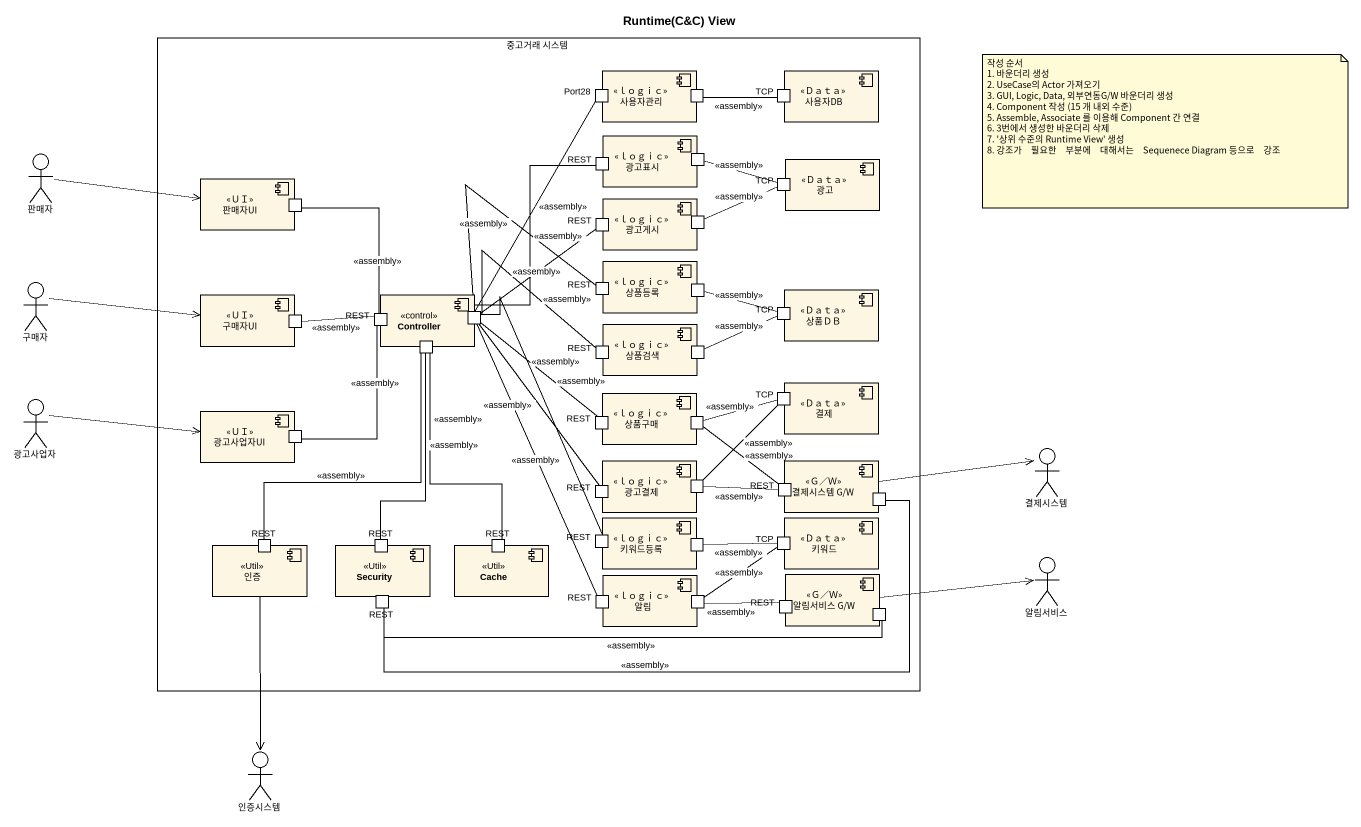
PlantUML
@startuml
title Runtime(C&C) View
rectangle "중고거래 시스템" as 중고거래_시스템 {
  component 사용자관리 <<ｌｏｇｉｃ>> {
    port Port28
    port " " as port1
  }
  component 사용자DB <<Ｄａｔａ>> {
    port TCP
  }
  component 광고표시 <<ｌｏｇｉｃ>> {
    port REST
    port " " as port2
  }
  component 광고 <<Ｄａｔａ>> {
    port "TCP" as TCP_2
  }
  component 판매자UI <<ＵＩ>> {
    port " " as port3
  }
  component 광고게시 <<ｌｏｇｉｃ>> {
    port "REST" as REST_2
    port " " as port4
  }
  component 상품등록 <<ｌｏｇｉｃ>> {
    port "REST" as REST_3
    port " " as port7
  }
  component 구매자UI <<ＵＩ>> {
    port " " as port5
  }
  component Controller <<control>> {
    port "REST" as REST_4
    port " " as port6
    port " " as port8
  }
  component 상품ＤＢ <<Ｄａｔａ>> {
    port "TCP" as TCP_3
  }
  component 상품검색 <<ｌｏｇｉｃ>> {
    port "REST" as REST_5
    port " " as port9
  }
  component 상품구매 <<ｌｏｇｉｃ>> {
    port "REST" as REST_6
    port " " as port11
  }
  component 결제 <<Ｄａｔａ>> {
    port "TCP" as TCP_4
  }
  component 광고사업자UI <<ＵＩ>> {
    port " " as port10
  }
  component 광고결제 <<ｌｏｇｉｃ>> {
    port "REST" as REST_7
    port " " as port12
  }
  component "결제시스템 G/W" as 결제시스템_G_W <<Ｇ／Ｗ>> {
    port "REST" as REST_8
    port " " as port13
  }
  component 인증 <<Util>> {
    port "REST" as REST_9
  }
  component Security <<Util>> {
    port "REST" as REST_10
    port "REST" as REST_13
  }
  component Cache <<Util>> {
    port "REST" as REST_11
  }
  component 키워드등록 <<ｌｏｇｉｃ>> {
    port "REST" as REST_12
    port " " as port14
  }
  component 키워드 <<Ｄａｔａ>> {
    port "TCP" as TCP_5
  }
  component 알림 <<ｌｏｇｉｃ>> {
    port "REST" as REST_14
    port " " as port15
  }
  component "알림서비스 G/W" as 알림서비스_G_W <<Ｇ／Ｗ>> {
    port "REST" as REST_15
    port " " as port16
  }
}
actor 판매자
actor 구매자
actor 광고사업자
actor 결제시스템
actor 알림서비스
actor 인증시스템
Port28 -- port6 : <<assembly>>
TCP -left- port1 : <<assembly>>
판매자 -right-> 판매자UI
REST -- port6 : <<assembly>>
TCP_2 -left- port2 : <<assembly>>
TCP_2 -left- port4 : <<assembly>>
REST_2 -- port6 : <<assembly>>
구매자 -right-> 구매자UI
REST_3 -left- port6 : <<assembly>>
REST_4 -up- port3 : <<assembly>>
REST_4 -left- port5 : <<assembly>>
REST_4 -- port10 : <<assembly>>
TCP_3 -left- port7 : <<assembly>>
TCP_3 -left- port9 : <<assembly>>
REST_5 -left- port6 : <<assembly>>
광고사업자 -right-> 광고사업자UI
TCP_4 -left- port11 : <<assembly>>
TCP_4 -- port12 : <<assembly>>
REST_6 -up- port6 : <<assembly>>
결제시스템_G_W -right-> 결제시스템
REST_7 -up- port6 : <<assembly>>
REST_8 -up- port11 : <<assembly>>
REST_8 -left- port12 : <<assembly>>
인증 --> 인증시스템
REST_9 -up- port8 : <<assembly>>
REST_10 -up- port8 : <<assembly>>
REST_11 -up- port8 : <<assembly>>
REST_12 -up- port6 : <<assembly>>
TCP_5 -left- port14 : <<assembly>>
TCP_5 -- port15 : <<assembly>>
알림서비스_G_W -right-> 알림서비스
REST_13 -right- port13 : <<assembly>>
REST_13 -right- port16 : <<assembly>>
REST_14 -up- port6 : <<assembly>>
REST_15 -left- port15 : <<assembly>>
note as N1
  작성 순서
  1. 바운더리 생성
  2. UseCase의 Actor 가져오기
  3. GUI, Logic, Data, 외부연동G/W 바운더리 생성
  4. Component 작성 (15 개 내외 수준)
  5. Assemble, Associate 를 이용해 Component 간 연결
  6. 3번에서 생성한 바운더리 삭제
  7. '상위 수준의 Runtime View' 생성
  8. 강조가　필요한　부분에　대해서는　Sequenece Diagram 등으로　강조
end note
@enduml
